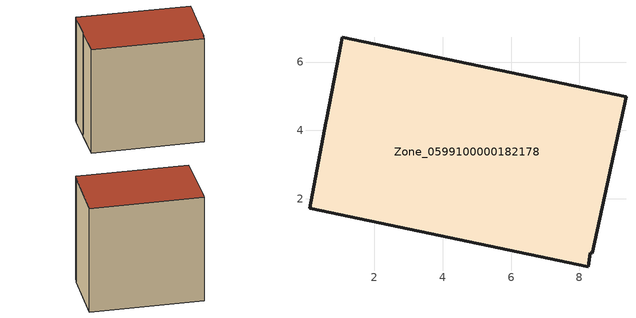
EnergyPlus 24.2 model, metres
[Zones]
Zone_0599100000182178
 floor ground (C_G): 8.32,0.42 8.25,0.01 0.11,1.72 0.58,4.23 0.59,4.29 0.97,6.26 1.07,6.73 9.36,4.98 8.38,0.41 z0
 wall outside (C_F): 0.59,4.29 0.58,4.23 0.11,1.72 8.25,0.01 8.32,0.42 8.38,0.41 9.36,4.98 1.07,6.73 0.97,6.26 0.59,4.29 z0:8.42
 roof outside (C_R): 8.38,0.41 9.36,4.98 1.07,6.73 0.97,6.26 0.59,4.29 0.58,4.23 0.11,1.72 8.25,0.01 8.32,0.42 z8.42
[BUILDING]
Pand.0599100000182178: North Axis=0; Terrain=City; Loads Convergence Tolerance Value=0.04; Temperature Convergence Tolerance Value=0.4; Solar Distribution=FullExterior; Maximum Number of Warmup Days=25; Minimum Number of Warmup Days=1
[Site:Location]
Rotterdam.The.Hague.AP_ZH_NLD Design_Conditions: Latitude=51.96; Longitude=4.45; Time Zone=1; Elevation=-4.5
[SITE:GROUNDTEMPERATURE:BUILDINGSURFACE]
18, 18, 18, 18, 18, 18, 18, 18, 18, 18, 18, 18
[MATERIAL] Thermal Absorptance=0.9; Solar Absorptance=0.7; Visible Absorptance=0.7
Name | Roughness | Thickness | Conductivity | Density | Specific Heat
G.TI.1975-1991 | MediumSmooth | 0.15 | 0.288461 | 540 | 1210
F.TI.1975-1991 | Rough | 0.3 | 0.230769 | 1920 | 840
R.TI.1975-1991 | MediumRough | 0.2 | 0.153846 | 1500 | 1000
[CONSTRUCTION]
C_G: G.TI.1975-1991
C_F: F.TI.1975-1991
C_R: R.TI.1975-1991
[ZONE]
Zone_0599100000182178: Type=1; Multiplier=1; Ceiling Height=Autocalculate; Volume=Autocalculate; Floor Area=autocalculate; Part of Total Floor Area=Yes
[ZONEINFILTRATION:DESIGNFLOWRATE]
Infil_Zone_0599100000182178: Zone or ZoneList or Space or SpaceList=Zone_0599100000182178; Schedule=AlwaysOn; Design Flow Rate Calculation Method=Flow/Area; Flow Rate per Floor Area=0.003; Constant Term Coefficient=1; Temperature Term Coefficient=0; Velocity Term Coefficient=0; Velocity Squared Term Coefficient=0
[HVACTEMPLATE:ZONE:IDEALLOADSAIRSYSTEM]
Zone_0599100000182178: Maximum Heating Supply Air Temperature=50; Minimum Cooling Supply Air Temperature=13; Maximum Heating Supply Air Humidity Ratio=0.0156; Minimum Cooling Supply Air Humidity Ratio=0.0077; Heating Limit=NoLimit; Cooling Limit=NoLimit; Dehumidification Control Type=ConstantSensibleHeatRatio; Cooling Sensible Heat Ratio=0.7; Dehumidification Setpoint=60; Humidification Control Type=None; Humidification Setpoint=30; Outdoor Air Method=None; Outdoor Air Flow Rate per Person=0.00944; Outdoor Air Flow Rate per Zone Floor Area=0; Outdoor Air Flow Rate per Zone=0; Demand Controlled Ventilation Type=None; Outdoor Air Economizer Type=NoEconomizer; Heat Recovery Type=None; Sensible Heat Recovery Effectiveness=0.7; Latent Heat Recovery Effectiveness=0.65
[ZONECONTROL:THERMOSTAT]
ThermostatControl_Zone_0599100000182178: Zone or ZoneList=Zone_0599100000182178; Control Type Schedule=DualSetpointControlType; Control 1=Thermostat_Zone_0599100000182178; Temperature Difference Between Cutout And Setpoint=0
[THERMOSTATSETPOINT:DUALSETPOINT]
Thermostat_Zone_0599100000182178: Heating Setpoint Temperature Schedule=HeatingSetpoint_Zone_0599100000182178; Cooling Setpoint Temperature Schedule=CoolingSetpoint_Zone_0599100000182178
[SCHEDULE:COMPACT]
HeatingSetpoint_Zone_0599100000182178: Through: 12/31, For: AllDays, Until: 24:00, 21
CoolingSetpoint_Zone_0599100000182178: Through: 12/31, For: AllDays, Until: 24:00, 24
DualSetpointControlType: Through: 12/31, For: AllDays, Until: 24:00, 4
AlwaysOn: Through: 12/31, For: AllDays, Until: 24:00, 1
